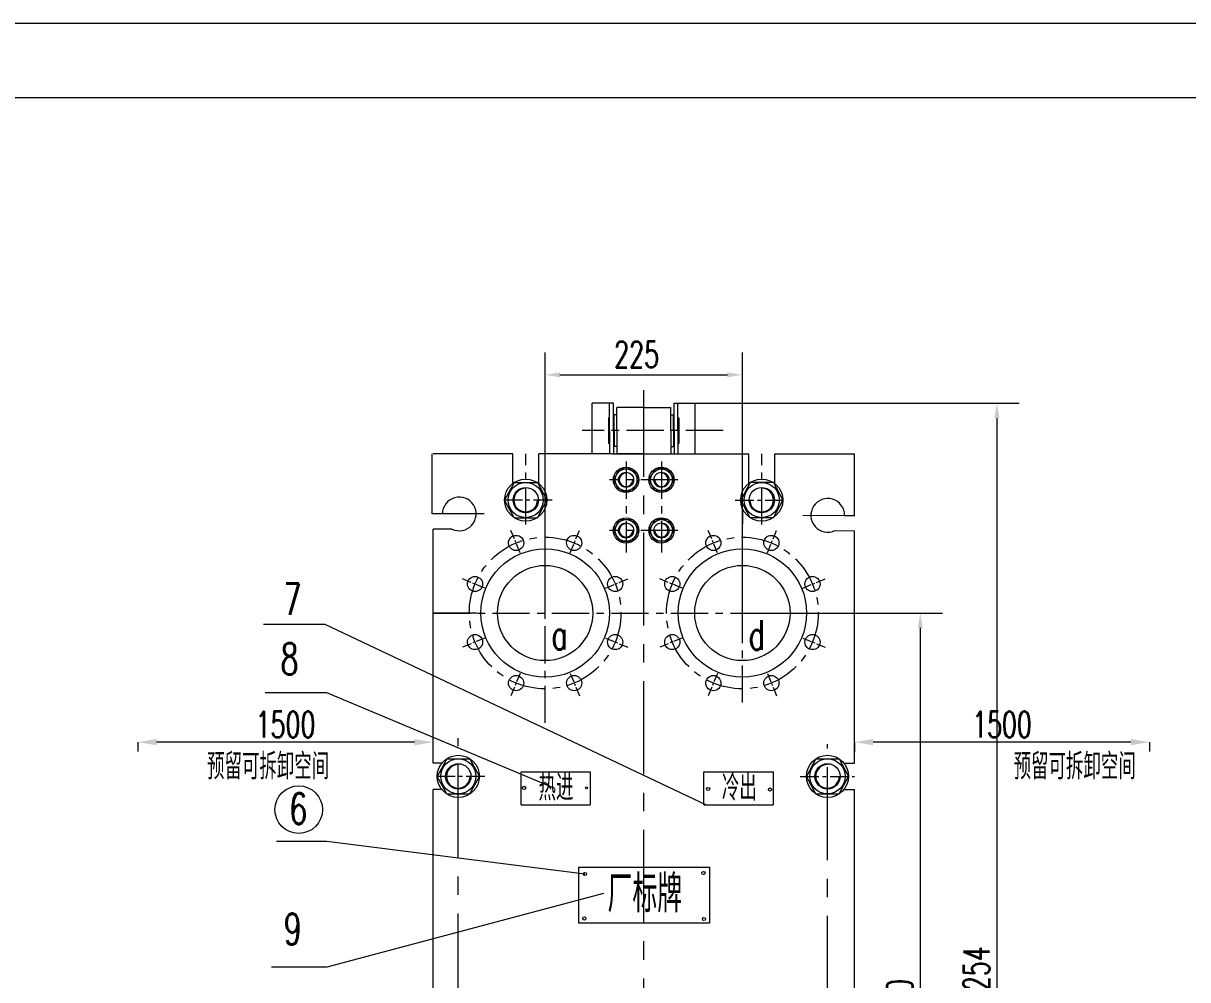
# Model space of a CAD drawing. Header units: millimetres. Extents: x -394 to 6212, y -2458 to 809.
# Drawn here: x 2870.9 to 3027.5, y -1644.7 to -1516.1 of the extents above; entities that cross this region are included whole.
import ezdxf

# ---------------------------------------------------------------- set-up
doc = ezdxf.new("R2010")
doc.units = ezdxf.units.MM
doc.header["$PDSIZE"] = -5
doc.linetypes.add('CENTERX2', pattern=[4, 2.5, -0.5, 0.5, -0.5])
doc.layers.get('0').update_dxf_attribs({"lineweight": 18})
doc.layers.get('DEFPOINTS').update_dxf_attribs({"lineweight": 18})
for name, color, linetype, lineweight, true_color in [('1', 1, 'Continuous', 18, 0xff0000), ('2', 2, 'Continuous', 18, 0xffff00), ('3', 3, 'CENTERX2', 18, 0x00ff00), ('3尺寸线', 2, 'Continuous', 18, 0xffff00)]:
    doc.layers.add(name, color=color, linetype=linetype, lineweight=lineweight, true_color=true_color)
doc.styles.add('HZ', font='txt.shx', dxfattribs={"width": 0.67, "bigfont": 'hztxt.shx'})
doc.styles.get("Standard").update_dxf_attribs({"font": 'txt.shx', "bigfont": 'gbcbig.shx'})
doc.dimstyles.new('ISO-25', dxfattribs={"dimtxt": 2.5, "dimasz": 2.5, "dimexe": 1.25, "dimexo": 0.625, "dimtad": 1, "dimtxsty": 'Standard', "dimcen": 2.5, "dimdle": 5, "dimadec": 0, "dimazin": 0, "dimtfac": 1, "dimtmove": 0, "dimatfit": 3, "dimfxl": 1, "dimlwd": -1, "dimlwe": -1, "dimarcsym": 0})
doc.dimstyles.new('STANDARD$0', dxfattribs={"dimtxt": 3.5, "dimasz": 2.5, "dimexe": 1.25, "dimexo": 0.625, "dimtad": 1, "dimdec": 4, "dimdsep": 46, "dimtxsty": 'HZ', "dimcen": 2.5, "dimdle": 5, "dimadec": 0, "dimazin": 0, "dimtfac": 1, "dimtmove": 0, "dimatfit": 3, "dimfxl": 1, "dimtolj": 1, "dimlwd": -1, "dimlwe": -1, "dimarcsym": 0})

# ---------------------------------------------------------------- blocks, each defined once
blk = doc.blocks.new('*D256')
at = {"layer": '2', "color": 0}
for p, q in [((2941.08, -1595.34), (2941.08, -1560.36)), ((2967.62, -1595.34), (2967.62, -1560.36)), ((2943.08, -1563.36), (2965.62, -1563.36))]:
    blk.add_line(p, q, dxfattribs=at)
for points in [[(2943.08, -1563.03), (2943.08, -1563.69), (2941.08, -1563.36)], [(2965.62, -1563.03), (2965.62, -1563.69), (2967.62, -1563.36)]]:
    blk.add_solid(points, dxfattribs=at)
at = {"layer": 'DEFPOINTS', "color": 0}
for p in [(2967.62, -1563.36), (2941.08, -1595.41), (2967.62, -1595.41)]:
    blk.add_point(p, dxfattribs=at)
at = {"layer": '2', "color": 0, "insert": (2953.39, -1560.61), "char_height": 3.5, "attachment_point": 5, "style": 'HZ'}
blk.add_mtext('\\A1;225', dxfattribs=at)
blk = doc.blocks.new('*D253')
at = {"layer": '2', "color": 0}
for p, q in [((2961.22, -1567.17), (3004.87, -1567.17)), ((3001.87, -1569.17), (3001.87, -1716.22)), ((2982.76, -1718.22), (3004.87, -1718.22))]:
    blk.add_line(p, q, dxfattribs=at)
for points in [[(3001.53, -1569.17), (3002.2, -1569.17), (3001.87, -1567.17)], [(3001.53, -1716.22), (3002.2, -1716.22), (3001.87, -1718.22)]]:
    blk.add_solid(points, dxfattribs=at)
at = {"layer": 'DEFPOINTS', "color": 0}
for p in [(2961.16, -1567.17), (2982.7, -1718.22), (3001.87, -1718.22)]:
    blk.add_point(p, dxfattribs=at)
at = {"layer": '2', "color": 0, "insert": (2999.12, -1644.27), "char_height": 3.5, "attachment_point": 5, "rotation": 90, "style": 'HZ'}
blk.add_mtext('\\A1;1254', dxfattribs=at)
blk = doc.blocks.new('*D252')
at = {"layer": '2', "color": 0}
for p, q in [((2967.68, -1595.41), (2994.56, -1595.41)), ((2991.56, -1597.41), (2991.56, -1693.43)), ((2967.68, -1695.43), (2994.56, -1695.43))]:
    blk.add_line(p, q, dxfattribs=at)
for points in [[(2991.22, -1597.41), (2991.89, -1597.41), (2991.56, -1595.41)], [(2991.22, -1693.43), (2991.89, -1693.43), (2991.56, -1695.43)]]:
    blk.add_solid(points, dxfattribs=at)
at = {"layer": 'DEFPOINTS', "color": 0}
for p in [(2967.62, -1595.41), (2967.62, -1695.43), (2991.56, -1695.43)]:
    blk.add_point(p, dxfattribs=at)
at = {"layer": '2', "color": 0, "insert": (2988.81, -1647.68), "char_height": 3.5, "attachment_point": 5, "rotation": 90, "style": 'HZ'}
blk.add_mtext('\\A1;840', dxfattribs=at)
blk = doc.blocks.new('*D383')
at = {"layer": '2', "color": 0}
for p, q in [((2886.31, -1612.8), (2886.31, -1614.03)), ((2923.5, -1612.78), (2888.81, -1612.78)), ((2926, -1612.8), (2926, -1614.03))]:
    blk.add_line(p, q, dxfattribs=at)
for points in [[(2888.81, -1612.36), (2888.81, -1613.2), (2886.31, -1612.78)], [(2923.5, -1612.36), (2923.5, -1613.2), (2926, -1612.78)]]:
    blk.add_solid(points, dxfattribs=at)
at = {"layer": 'DEFPOINTS', "color": 0}
for p in [(2886.31, -1612.18), (2886.31, -1612.78), (2926, -1612.18)]:
    blk.add_point(p, dxfattribs=at)
at = {"layer": '2', "color": 0, "insert": (2906.16, -1610.4), "char_height": 3.5, "attachment_point": 5, "style": 'HZ'}
blk.add_mtext('\\A1;1500', dxfattribs=at)
blk = doc.blocks.new('*D382')
at = {"layer": '2', "color": 0}
for p, q in [((2982.7, -1612.8), (2982.7, -1614.03)), ((3019.89, -1612.78), (2985.2, -1612.78)), ((3022.39, -1612.8), (3022.39, -1614.03))]:
    blk.add_line(p, q, dxfattribs=at)
for points in [[(2985.2, -1612.36), (2985.2, -1613.2), (2982.7, -1612.78)], [(3019.89, -1612.36), (3019.89, -1613.2), (3022.39, -1612.78)]]:
    blk.add_solid(points, dxfattribs=at)
at = {"layer": 'DEFPOINTS', "color": 0}
for p in [(2982.7, -1612.18), (2982.7, -1612.78), (3022.39, -1612.18)]:
    blk.add_point(p, dxfattribs=at)
at = {"layer": '2', "color": 0, "insert": (3002.55, -1610.4), "char_height": 3.5, "attachment_point": 5, "style": 'HZ'}
blk.add_mtext('\\A1;1500', dxfattribs=at)

msp = doc.modelspace()

# ---------------------------------------------------------------- linework, layer by layer
at = {"color": 2, "linetype": 'Continuous', "ltscale": 200}
for centre, start, end in [((2951.97081, -1577.48965), 90, 0), ((2956.73361, -1577.48965), 180, 90), ((2951.97081, -1584.29365), 90, 0), ((2956.73361, -1584.29365), 180, 90)]:
    msp.add_arc(centre, 0.9072, start, end, dxfattribs=at)
at = {"color": 2, "linetype": 'Continuous', "ltscale": 0.25}
for centre, start, end in [((2938.47621, -1580.21125), 90, 360), ((2970.22821, -1580.21125), 180, 90), ((2929.40421, -1617.38587), 90, 0), ((2979.07341, -1617.38587), 90, 0)]:
    msp.add_arc(centre, 1.5876, start, end, dxfattribs=at)
at = {"layer": '1'}
msp.add_line((2657.74256, -1526.0524), (3216.74256, -1526.0524), dxfattribs=at)
at = {"layer": '1', "ltscale": 50}
for p, q in [((2950.26981, -1567.17025), (2947.42263, -1567.17025)), ((2958.43461, -1567.17025), (2961.28179, -1567.17025)), ((2936.71851, -1573.97425), (2926.00221, -1573.97425)), ((2950.04301, -1573.97425), (2940.23391, -1573.97425)), ((2948.00181, -1573.97425), (2942.55861, -1573.97425)), ((2950.04301, -1573.97425), (2968.47051, -1573.97425)), ((2950.09971, -1573.97425), (2958.60471, -1573.97425)), ((2960.70261, -1573.97425), (2966.14581, -1573.97425)), ((2971.98591, -1573.97425), (2982.70221, -1573.97425)), ((2927.26734, -1582.06975), (2926.04855, -1582.06975)), ((2981.37198, -1582.28445), (2982.59073, -1582.29412)), ((2928.54848, -1584.11179), (2926.00221, -1584.11179)), ((2980.07468, -1584.31626), (2982.70221, -1584.33711))]:
    msp.add_line(p, q, dxfattribs=at)
at = {"layer": '1', "ltscale": 200}
for p, q in [((2947.42263, -1573.97425), (2947.42263, -1567.17025)), ((2949.74397, -1570.85575), (2949.74397, -1567.17025)), ((2950.26981, -1570.85575), (2950.26981, -1567.17025)), ((2950.72341, -1570.85575), (2950.72341, -1567.73725)), ((2954.35221, -1567.73725), (2950.72341, -1567.73725)), ((2954.35221, -1567.73725), (2957.98101, -1567.73725)), ((2957.98101, -1570.85575), (2957.98101, -1567.73725)), ((2958.43461, -1570.85575), (2958.43461, -1567.17025)), ((2958.96045, -1570.85575), (2958.96045, -1567.17025)), ((2961.28179, -1573.97425), (2961.28179, -1567.17025)), ((2949.74397, -1569.13165), (2949.62285, -1569.13165)), ((2949.62285, -1569.13165), (2949.62285, -1572.57985)), ((2950.36767, -1569.13165), (2950.26981, -1569.13165)), ((2950.72341, -1568.73097), (2950.36767, -1568.73097)), ((2950.36767, -1570.85575), (2950.36767, -1568.73097)), ((2957.98101, -1568.73097), (2958.33675, -1568.73097)), ((2958.33675, -1570.85575), (2958.33675, -1568.73097)), ((2958.33675, -1569.13165), (2958.43461, -1569.13165)), ((2958.96045, -1569.13165), (2959.08157, -1569.13165)), ((2959.08157, -1569.13165), (2959.08157, -1572.57985)), ((2949.74397, -1570.85575), (2949.74397, -1573.97425)), ((2950.26981, -1570.85575), (2950.26981, -1573.97425)), ((2950.36767, -1570.85575), (2950.36767, -1572.98053)), ((2950.72341, -1570.85575), (2950.72341, -1573.97425)), ((2957.98101, -1570.85575), (2957.98101, -1573.97425)), ((2958.33675, -1570.85575), (2958.33675, -1572.98053)), ((2958.43461, -1570.85575), (2958.43461, -1573.97425)), ((2958.96045, -1570.85575), (2958.96045, -1573.97425)), ((2949.74397, -1572.57985), (2949.62285, -1572.57985)), ((2950.36767, -1572.57985), (2950.26981, -1572.57985)), ((2958.33675, -1572.57985), (2958.43461, -1572.57985)), ((2958.96045, -1572.57985), (2959.08157, -1572.57985)), ((2936.71851, -1577.9869), (2936.71851, -1573.97425)), ((2940.23391, -1577.9869), (2940.23391, -1573.97425)), ((2950.72341, -1572.98053), (2950.36767, -1572.98053)), ((2954.35221, -1573.97425), (2950.72341, -1573.97425)), ((2954.35221, -1573.97425), (2957.98101, -1573.97425)), ((2954.35221, -1573.97425), (2957.98101, -1573.97425)), ((2957.98101, -1572.98053), (2958.33675, -1572.98053)), ((2968.47051, -1577.9869), (2968.47051, -1573.97425)), ((2971.98591, -1577.9869), (2971.98591, -1573.97425)), ((2982.70221, -1578.05665), (2982.70221, -1573.97425)), ((2982.70221, -1582.29501), (2982.70221, -1577.53285)), ((2926.00221, -1595.40685), (2926.00221, -1584.11179)), ((2926.00221, -1584.74725), (2926.00221, -1584.11179)), ((2926.00221, -1584.74725), (2926.00221, -1584.11179)), ((2926.00221, -1584.74725), (2926.00221, -1584.11179)), ((2982.70221, -1593.64915), (2982.70221, -1584.33711)), ((2926.00221, -1593.64915), (2926.00221, -1587.01525)), ((2982.70221, -1615.62817), (2982.70221, -1593.56826)), ((2926.00221, -1615.62817), (2926.00221, -1595.40685)), ((2926.00221, -1615.62817), (2926.00221, -1597.16455)), ((2927.17986, -1615.62817), (2926.00221, -1615.62817)), ((2981.29776, -1615.62817), (2982.70221, -1615.62817)), ((2926.00221, -1620.84457), (2926.00221, -1619.14357)), ((2927.17986, -1619.14357), (2926.00221, -1619.14357)), ((2926.00221, -1620.84457), (2926.00221, -1619.14357)), ((2926.00221, -1623.81355), (2926.00221, -1619.14357)), ((2926.00221, -1623.81355), (2926.00221, -1619.14357)), ((2981.29776, -1619.14357), (2982.70221, -1619.14357)), ((2982.70221, -1620.84457), (2982.70221, -1619.14357)), ((2982.70221, -1620.84457), (2982.70221, -1619.14357)), ((2982.70221, -1620.84457), (2982.70221, -1619.14357)), ((2982.70221, -1623.81355), (2982.70221, -1619.14357)), ((2926.00221, -1649.30083), (2926.00221, -1621.83878)), ((2982.70221, -1649.30083), (2982.70221, -1622.60434)), ((2926.00221, -1643.74843), (2926.00221, -1627.32895)), ((2982.70221, -1643.74843), (2982.70221, -1627.32895)), ((2926.00221, -1643.74843), (2926.00221, -1632.54535))]:
    msp.add_line(p, q, dxfattribs=at)
at = {"layer": '1', "ltscale": 0.25}
for p, q in [((2925.90654, -1582.06975), (2925.90654, -1573.97425)), ((2951.10459, -1576.02573), (2950.26981, -1577.48965)), ((2951.10459, -1578.95357), (2950.26981, -1577.48965)), ((2951.10459, -1576.02573), (2952.83703, -1576.02573)), ((2952.83703, -1576.02573), (2953.67181, -1577.48965)), ((2952.83703, -1578.95357), (2953.67181, -1577.48965)), ((2955.86739, -1576.02573), (2955.03261, -1577.48965)), ((2955.86739, -1578.95357), (2955.03261, -1577.48965)), ((2957.59983, -1576.02573), (2955.86739, -1576.02573)), ((2957.59983, -1576.02573), (2958.43461, -1577.48965)), ((2957.59983, -1578.95357), (2958.43461, -1577.48965)), ((2936.91511, -1577.84477), (2935.64121, -1580.21125)), ((2936.91511, -1577.84477), (2940.03731, -1577.84477)), ((2940.03731, -1577.84477), (2941.31121, -1580.21125)), ((2951.10459, -1578.95357), (2952.83703, -1578.95357)), ((2957.59983, -1578.95357), (2955.86739, -1578.95357)), ((2968.66711, -1577.84477), (2967.39321, -1580.21125)), ((2971.78931, -1577.84477), (2968.66711, -1577.84477)), ((2971.78931, -1577.84477), (2973.06321, -1580.21125)), ((2936.91511, -1582.57772), (2935.64121, -1580.21125)), ((2940.03731, -1582.57772), (2941.31121, -1580.21125)), ((2968.66711, -1582.57772), (2967.39321, -1580.21125)), ((2971.78931, -1582.57772), (2973.06321, -1580.21125)), ((2936.91511, -1582.57772), (2940.03731, -1582.57772)), ((2951.10459, -1582.82973), (2950.26981, -1584.29365)), ((2951.10459, -1582.82973), (2952.83703, -1582.82973)), ((2952.83703, -1582.82973), (2953.67181, -1584.29365)), ((2955.86739, -1582.82973), (2955.03261, -1584.29365)), ((2957.59983, -1582.82973), (2955.86739, -1582.82973)), ((2957.59983, -1582.82973), (2958.43461, -1584.29365)), ((2971.78931, -1582.57772), (2968.66711, -1582.57772)), ((2981.37198, -1582.28445), (2982.70221, -1582.29501)), ((2951.10459, -1585.75757), (2950.26981, -1584.29365)), ((2952.83703, -1585.75757), (2953.67181, -1584.29365)), ((2955.86739, -1585.75757), (2955.03261, -1584.29365)), ((2957.59983, -1585.75757), (2958.43461, -1584.29365)), ((2951.10459, -1585.75757), (2952.83703, -1585.75757)), ((2957.59983, -1585.75757), (2955.86739, -1585.75757)), ((2927.84311, -1615.01939), (2926.56921, -1617.38587)), ((2927.84311, -1615.01939), (2930.96531, -1615.01939)), ((2930.96531, -1615.01939), (2932.23921, -1617.38587)), ((2977.51231, -1615.01939), (2976.23841, -1617.38587)), ((2977.51231, -1615.01939), (2980.63451, -1615.01939)), ((2980.63451, -1615.01939), (2981.90841, -1617.38587)), ((2927.84311, -1619.75234), (2926.56921, -1617.38587)), ((2930.96531, -1619.75234), (2932.23921, -1617.38587)), ((2937.84646, -1621.22526), (2937.84646, -1616.75856)), ((2937.84646, -1616.75856), (2947.1608, -1616.75856)), ((2947.1608, -1616.75856), (2947.1608, -1621.22526)), ((2962.43326, -1621.22526), (2962.43326, -1616.75856)), ((2962.43326, -1616.75856), (2971.7476, -1616.75856)), ((2971.7476, -1616.75856), (2971.7476, -1621.22526)), ((2977.51231, -1619.75234), (2976.23841, -1617.38587)), ((2980.63451, -1619.75234), (2981.90841, -1617.38587)), ((2927.84311, -1619.75234), (2930.96531, -1619.75234)), ((2977.51231, -1619.75234), (2980.63451, -1619.75234)), ((2937.84646, -1621.22526), (2947.1608, -1621.22526)), ((2962.43326, -1621.22526), (2971.7476, -1621.22526)), ((2945.60554, -1637.15376), (2945.60554, -1629.59922)), ((2945.60554, -1629.59922), (2963.18086, -1629.59922)), ((2963.18086, -1629.59922), (2963.18086, -1637.15376)), ((2963.18086, -1637.15376), (2945.60554, -1637.15376))]:
    msp.add_line(p, q, dxfattribs=at)
at = {"layer": '1', "lineweight": 0}
msp.add_line((2967.62001, -1581.78092), (2967.62001, -1583.41237), dxfattribs=at)
at = {"layer": '1', "ltscale": 0.25}
for centre, radius in [((2951.97081, -1577.48965), 1.701), ((2956.73361, -1577.48965), 1.701), ((2938.47621, -1580.21125), 2.835), ((2951.97081, -1577.48965), 1.46392), ((2956.73361, -1577.48965), 1.46392), ((2970.22821, -1580.21125), 2.835), ((2938.47621, -1580.21125), 2.36647), ((2938.47621, -1580.21125), 1.701), ((2970.22821, -1580.21125), 2.36647), ((2970.22821, -1580.21125), 1.701), ((2951.97081, -1584.29365), 1.701), ((2951.97081, -1584.29365), 1.46392), ((2956.73361, -1584.29365), 1.701), ((2956.73361, -1584.29365), 1.46392), ((2937.17874, -1585.97773), 1.0206), ((2944.99008, -1585.97773), 1.0206), ((2963.71434, -1585.97773), 1.0206), ((2971.52568, -1585.97773), 1.0206), ((2941.08441, -1595.40685), 8.6436), ((2967.62001, -1595.40685), 8.6436), ((2931.6553, -1591.50118), 1.0206), ((2950.51352, -1591.50118), 1.0206), ((2958.1909, -1591.50118), 1.0206), ((2977.04912, -1591.50118), 1.0206), ((2931.6553, -1599.31252), 1.0206), ((2950.51352, -1599.31252), 1.0206), ((2958.1909, -1599.31252), 1.0206), ((2977.04912, -1599.31252), 1.0206), ((2937.17874, -1604.83596), 1.0206), ((2944.99008, -1604.83596), 1.0206), ((2963.71434, -1604.83596), 1.0206), ((2971.52568, -1604.83596), 1.0206), ((2929.40421, -1617.38587), 2.835), ((2929.40421, -1617.38587), 2.36647), ((2979.07341, -1617.38587), 2.835), ((2979.07341, -1617.38587), 2.36647), ((2929.40421, -1617.38587), 1.701), ((2979.07341, -1617.38587), 1.701), ((2938.25554, -1618.94004), 0.21336), ((2946.65302, -1618.94004), 0.14238), ((2963.02168, -1619.082), 0.21336), ((2971.34818, -1619.15298), 0.21294), ((2946.43966, -1630.52952), 0.21336), ((2962.38118, -1630.38714), 0.21336), ((2946.36868, -1636.50192), 0.21336), ((2962.45216, -1636.5729), 0.21336)]:
    msp.add_circle(centre, radius, dxfattribs=at)
at = {"layer": '1', "ltscale": 200}
for centre in [(2951.97081, -1577.48965), (2956.73361, -1577.48965), (2951.97081, -1584.29365), (2956.73361, -1584.29365)]:
    msp.add_circle(centre, 1.0206, dxfattribs=at)
at = {"layer": '1', "lineweight": 0}
for centre in [(2941.08441, -1595.40685), (2967.62001, -1595.40685)]:
    msp.add_circle(centre, 6.41036, dxfattribs=at)
at = {"layer": '1', "ltscale": 200}
for centre, start, end in [((2929.53534, -1582.06975), 244.2067936, 180), ((2979.10405, -1582.26645), 359.545274, 295.3384804)]:
    msp.add_arc(centre, 2.268, start, end, dxfattribs=at)
at = {"layer": '2', "ltscale": 0.5}
for p, q in [((2911.48222, -1596.95724), (2903.21032, -1596.95724)), ((2962.7204, -1621.22526), (2911.48222, -1596.95724)), ((2911.70482, -1606.1481), (2903.43292, -1606.1481)), ((2942.31106, -1618.95768), (2911.70482, -1606.1481)), ((2911.70482, -1626.1296), (2904.93652, -1626.1296)), ((2946.43966, -1630.52952), (2911.70482, -1626.1296)), ((2948.94832, -1633.16754), (2911.70482, -1643.04972)), ((2911.70482, -1643.04972), (2904.2872, -1643.04972))]:
    msp.add_line(p, q, dxfattribs=at)
msp.add_circle((2907.93406, -1621.86534), 3.20334, dxfattribs=at)
at = {"layer": '3', "ltscale": 5}
for p, q in [((2954.35221, -1717.08354), (2954.35221, -1565.4297)), ((2929.40421, -1688.34252), (2929.40421, -1612.22676)), ((2979.07341, -1688.65752), (2979.07341, -1613.06466))]:
    msp.add_line(p, q, dxfattribs=at)
at = {"layer": '3', "ltscale": 2}
for p, q in [((2965.0365, -1570.85575), (2946.07572, -1570.85575)), ((2938.47621, -1583.49863), (2938.47621, -1573.97425)), ((2970.22821, -1583.49863), (2970.22821, -1573.97425)), ((2951.97081, -1575.0309), (2951.97081, -1587.24343)), ((2956.73361, -1575.0309), (2956.73361, -1587.24343)), ((2958.94491, -1577.48965), (2949.75951, -1577.48965)), ((2941.08441, -1610.18689), (2941.08441, -1580.21125)), ((2967.62001, -1607.46138), (2967.62001, -1580.21125)), ((2958.94491, -1584.29365), (2949.75951, -1584.29365)), ((2926.00221, -1595.40685), (2982.05453, -1595.40685))]:
    msp.add_line(p, q, dxfattribs=at)
at = {"layer": '3'}
for p, q in [((2942.03805, -1580.21125), (2935.18216, -1580.21125)), ((2966.66637, -1580.21125), (2973.52226, -1580.21125)), ((2932.96605, -1617.38587), (2926.11016, -1617.38587)), ((2975.41317, -1617.38587), (2982.70221, -1617.38587))]:
    msp.add_line(p, q, dxfattribs=at)
at = {"layer": '3', "ltscale": 50}
for p, q in [((2932.90188, -1582.06975), (2925.90654, -1582.06975)), ((2975.73761, -1582.23973), (2982.73274, -1582.29525)), ((2931.90937, -1595.40685), (2925.99185, -1595.40685))]:
    msp.add_line(p, q, dxfattribs=at)
at = {"layer": '3', "ltscale": 0.5}
for p, q in [((2937.7212, -1587.28733), (2936.41931, -1584.1443)), ((2944.44762, -1587.28733), (2945.74951, -1584.1443)), ((2964.2568, -1587.28733), (2962.95491, -1584.1443)), ((2970.98322, -1587.28733), (2972.28511, -1584.1443)), ((2932.96489, -1592.04364), (2929.82186, -1590.74175)), ((2949.20393, -1592.04364), (2952.34696, -1590.74175)), ((2959.50049, -1592.04364), (2956.35746, -1590.74175)), ((2975.73953, -1592.04364), (2978.88256, -1590.74175)), ((2932.96489, -1598.77006), (2929.82186, -1600.07195)), ((2949.20393, -1598.77006), (2952.34696, -1600.07195)), ((2959.50049, -1598.77006), (2956.35746, -1600.07195)), ((2975.73953, -1598.77006), (2978.88256, -1600.07195)), ((2937.7212, -1603.52636), (2936.41931, -1606.6694)), ((2944.44762, -1603.52636), (2945.74951, -1606.6694)), ((2964.2568, -1603.52636), (2962.95491, -1606.6694)), ((2970.98322, -1603.52636), (2972.28511, -1606.6694))]:
    msp.add_line(p, q, dxfattribs=at)
at = {"layer": '3', "ltscale": 2}
for centre in [(2941.08441, -1595.40685), (2967.62001, -1595.40685)]:
    msp.add_circle(centre, 10.206, dxfattribs=at)
at = {"layer": '3尺寸线'}
msp.add_lwpolyline([(3241.74256, -1936.0524), (2647.74256, -1936.0524), (2647.74256, -1516.0524), (3241.74256, -1516.0524)], close=True, dxfattribs=at)

# ---------------------------------------------------------------- texts
at = {"layer": '2', "ltscale": 0.5, "char_height": 4.2, "width": 4.02, "attachment_point": 7}
for s, insert in [('\\T1;{\\W0.67;7}', (2905.8832, -1595.65188)), ('\\T1;{\\W0.67;8}', (2905.501, -1603.66884)), ('\\T1;{\\W0.67;6}', (2906.6812, -1623.83682)), ('\\T1;{\\W0.67;9}', (2905.91428, -1640.03202))]:
    msp.add_mtext(s, dxfattribs=dict(at, insert=insert))
at = {"layer": '2', "attachment_point": 7, "style": 'HZ'}
for s, insert, char_height, width in [('\\T1;a', (2941.94238, -1600.32963), 4, 6.7957143), ('\\T1;d', (2968.47798, -1600.37338), 4, 6.8914286), ('\\T1;预留可拆卸空间', (2895.61168, -1617.79778), 3.5, 24.6225), ('\\T1;预留可拆卸空间', (3004.12408, -1617.79778), 3.5, 24.6225), ('\\T1;热进', (2940.20433, -1620.65718), 3.5, 7.093625), ('\\T1;冷出', (2964.86817, -1620.65718), 3.5, 7.035)]:
    msp.add_mtext(s, dxfattribs=dict(at, insert=insert, char_height=char_height, width=width))
at = {"layer": '2', "ltscale": 0.25, "insert": (2949.47508, -1635.69825), "char_height": 5, "width": 15.15875, "attachment_point": 7, "style": 'HZ'}
msp.add_mtext('\\T1;厂标牌', dxfattribs=at)

# ---------------------------------------------------------------- dimensions: what is measured, and where the dimension line sits
at = {"layer": '2', "ltscale": 0.5}
dim = msp.add_linear_dim(base=(2967.62001, -1563.36144), p1=(2941.08441, -1595.40685), p2=(2967.62001, -1595.40685), text='225', dimstyle='ISO-25', override={"dimtxt": 3.5, "dimasz": 2, "dimexe": 3, "dimexo": 0.0625, "dimgap": 1, "dimzin": 0, "dimtxsty": 'HZ', "dimsah": 1, "dimdle": 4, "dimtofl": 0, "dimatfit": 0, "dimtolj": 1, "dimtzin": 0}, dxfattribs=at)
dim.commit()
dim.dimension.update_dxf_attribs({"geometry": '*D256', "text_midpoint": (2953.38814, -1563.36144), "dimtype": 160})
for base, p1, p2, text, picture, middle in [((3001.86636, -1718.21905), (2961.15621, -1567.17025), (2982.70221, -1718.21905), '1254', '*D253', (3001.86636, -1644.26604)), ((2991.5569, -1695.42565), (2967.62001, -1595.40685), (2967.62001, -1695.42565), '840', '*D252', (2991.5569, -1647.68442))]:
    dim = msp.add_linear_dim(base=base, p1=p1, p2=p2, angle=90, text=text, dimstyle='ISO-25', override={"dimtxt": 3.5, "dimasz": 2, "dimexe": 3, "dimexo": 0.0625, "dimgap": 1, "dimzin": 0, "dimtxsty": 'HZ', "dimsah": 1, "dimdle": 4, "dimtofl": 0, "dimatfit": 0, "dimtolj": 1, "dimtzin": 0}, dxfattribs=at)
    dim.commit()
    dim.dimension.update_dxf_attribs({"geometry": picture, "text_midpoint": middle, "dimtype": 160})
at = {"layer": '2'}
for base, p1, p2, picture, middle in [((2886.31489, -1612.77975), (2926.00221, -1612.17961), (2886.31489, -1612.17961), '*D383', (2906.15855, -1610.40475)), ((2982.70221, -1612.77975), (3022.38953, -1612.17961), (2982.70221, -1612.17961), '*D382', (3002.54587, -1610.40475))]:
    dim = msp.add_linear_dim(base=base, p1=p1, p2=p2, angle=180, text='1500', dimstyle='STANDARD$0', override={"dimdec": 2, "dimsah": 1, "dimatfit": 0}, dxfattribs=at)
    dim.commit()
    dim.dimension.update_dxf_attribs({"geometry": picture, "text_midpoint": middle})

doc.saveas('drawing.dxf')
